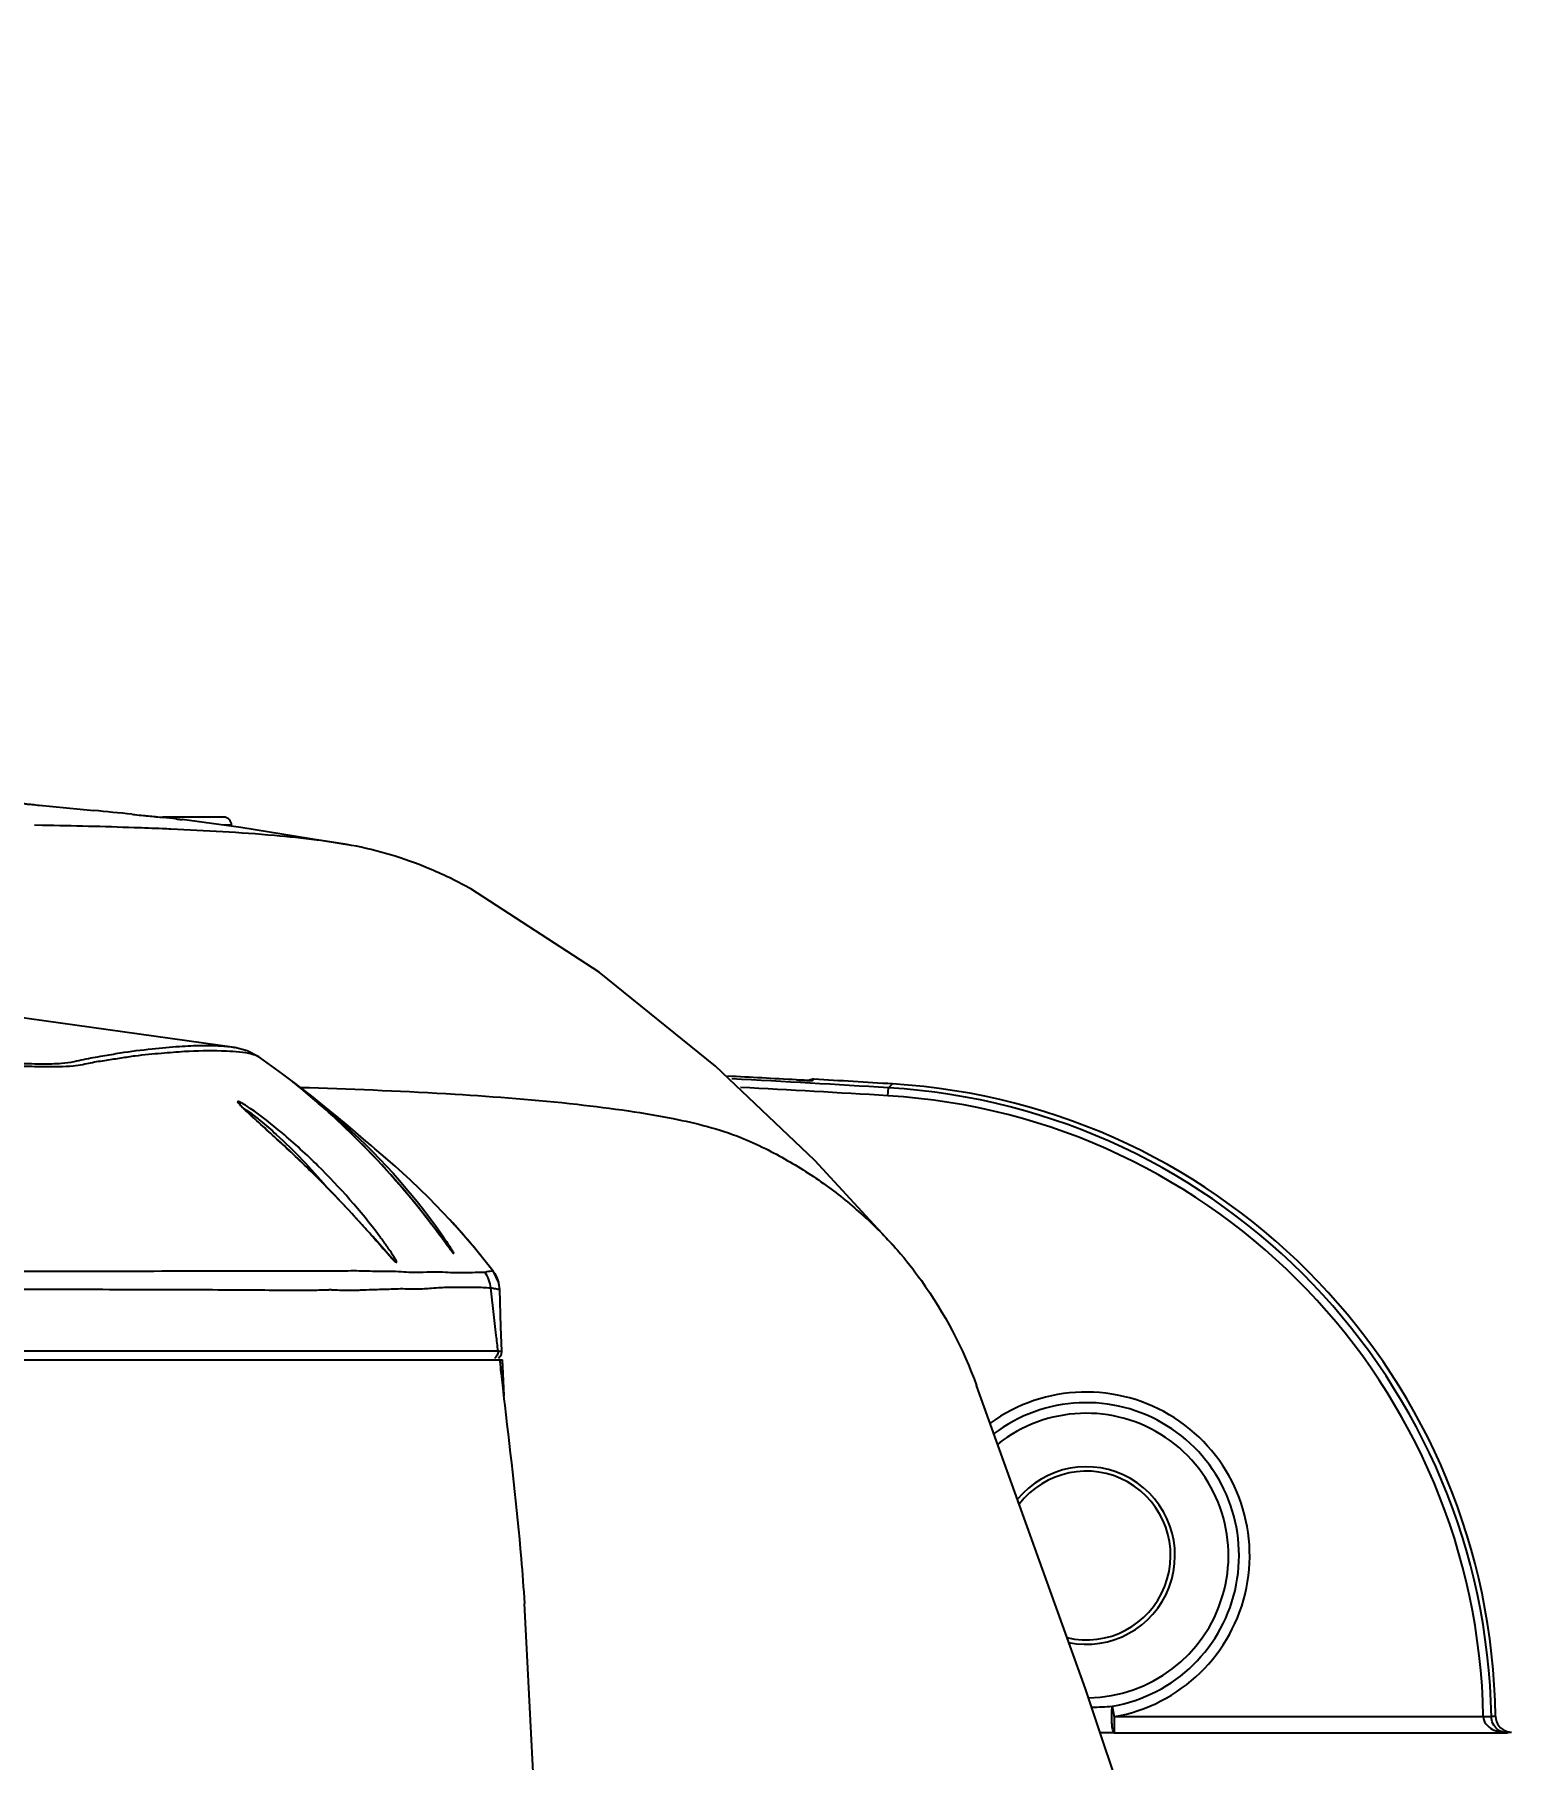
# Model space of a CAD drawing. Header units: millimetres. Extents: x 5828 to 6704, y 123 to 421.
# Drawn here: x 6422.78 to 6427.38, y 212.68 to 218.05 of the extents above; entities that cross this region are included whole.
import ezdxf

# ---------------------------------------------------------------- set-up
doc = ezdxf.new("R2010")
doc.units = ezdxf.units.MM
doc.layers.add('外形图', color=7, linetype='Continuous')
doc.layers.add('尺寸标注', color=7, linetype='Continuous')
doc.styles.add('微软雅黑', font='msyh.ttc', dxfattribs={"height": 1.5})
doc.dimstyles.new('尺寸标注_1_20比例', dxfattribs={"dimtxt": 1.5, "dimasz": 1.25, "dimexe": 0.5, "dimexo": 0.4, "dimgap": 0.5, "dimtad": 1, "dimdec": 1, "dimlfac": 20, "dimdsep": 46, "dimtxsty": '微软雅黑', "dimcen": 0.09, "dimadec": 0, "dimazin": 0, "dimtp": 0.01, "dimtm": 0.01, "dimtfac": 1, "dimtdec": 1, "dimtofl": 0, "dimtmove": 0, "dimatfit": 3, "dimfxl": 1, "dimtolj": 1, "dimarcsym": 0})

# ---------------------------------------------------------------- blocks, each defined once
blk = doc.blocks.new('*D1113')
at = {"layer": 'Defpoints', "color": 0}
for p in [(6420.6767, 219.4485), (6417.8017, 209.8115), (6420.6767, 208.845)]:
    blk.add_point(p, dxfattribs=at)
at = {"layer": '尺寸标注', "color": 0, "lineweight": -2}
for p, q in [((6417.8017, 210.2115), (6417.8017, 219.9485)), ((6420.6767, 209.245), (6420.6767, 219.9485)), ((6416.5517, 219.4485), (6410.0369, 219.4485)), ((6421.9267, 219.4485), (6423.1767, 219.4485))]:
    blk.add_line(p, q, dxfattribs=at)
at = {"layer": '尺寸标注', "color": 0}
for points in [[(6416.5517, 219.2402), (6416.5517, 219.6568), (6417.8017, 219.4485)], [(6421.9267, 219.6568), (6421.9267, 219.2402), (6420.6767, 219.4485)]]:
    blk.add_solid(points, dxfattribs=at)
at = {"layer": '尺寸标注', "color": 0, "insert": (6412.3647, 220.7116), "char_height": 1.5, "attachment_point": 5, "style": '微软雅黑'}
blk.add_mtext('\\A1;57.5', dxfattribs=at)
blk = doc.blocks.new('*D1114')
at = {"layer": 'Defpoints', "color": 0}
for p in [(6417.8017, 209.8115), (6417.8017, 208.5615), (6436.6014, 208.5615)]:
    blk.add_point(p, dxfattribs=at)
at = {"layer": '尺寸标注', "color": 0, "lineweight": -2}
for p, q in [((6436.6014, 211.0615), (6436.6014, 215.7247)), ((6418.2017, 209.8115), (6437.1014, 209.8115)), ((6418.2017, 208.5615), (6437.1014, 208.5615)), ((6436.6014, 207.3115), (6436.6014, 206.0615))]:
    blk.add_line(p, q, dxfattribs=at)
at = {"layer": '尺寸标注', "color": 0}
for points in [[(6436.3931, 211.0615), (6436.8098, 211.0615), (6436.6014, 209.8115)], [(6436.8098, 207.3115), (6436.3931, 207.3115), (6436.6014, 208.5615)]]:
    blk.add_solid(points, dxfattribs=at)
at = {"layer": '尺寸标注', "color": 0, "insert": (6435.3258, 214.1904), "char_height": 1.5, "attachment_point": 5, "rotation": 90, "style": '微软雅黑'}
blk.add_mtext('\\A1;25', dxfattribs=at)

msp = doc.modelspace()

# ---------------------------------------------------------------- linework, layer by layer
at = {"layer": '外形图', "color": 7, "linetype": 'Continuous'}
for p, q in [((6422.7901, 215.6487), (6422.9601, 215.6322)), ((6422.8002, 215.5858), (6422.7753, 215.5863)), ((6423.3642, 215.6115), (6423.1739, 215.6115)), ((6423.2358, 215.6039), (6423.2364, 215.604)), ((6423.3892, 215.5865), (6423.3664, 215.5865)), ((6423.3892, 215.5835), (6423.3892, 215.5865)), ((6424.135, 215.3877), (6424.0672, 215.4231)), ((6423.3987, 214.8943), (6422.2122, 215.0599)), ((6423.3987, 214.8944), (6423.399, 214.8943)), ((6423.4741, 214.865), (6423.4742, 214.865)), ((6423.5785, 214.7889), (6423.5485, 214.8114)), ((6423.6035, 214.7679), (6423.5828, 214.7848)), ((6423.6013, 214.7697), (6423.6046, 214.7697)), ((6423.6121, 214.7609), (6423.6035, 214.7679)), ((6423.6046, 214.7697), (6423.6319, 214.7689)), ((6425.1602, 214.7926), (6425.1492, 214.7931)), ((6425.1735, 214.7919), (6425.1602, 214.7926)), ((6425.1842, 214.7914), (6425.1735, 214.7919)), ((6425.1992, 214.7912), (6425.2031, 214.7949)), ((6425.434, 214.7436), (6425.4355, 214.7686)), ((6425.4486, 214.7805), (6425.4355, 214.7686)), ((6423.4217, 214.7092), (6423.4175, 214.7136)), ((6423.622, 214.7526), (6423.6121, 214.7609)), ((6423.6334, 214.743), (6423.622, 214.7526)), ((6423.6462, 214.7321), (6423.6334, 214.743)), ((6423.6605, 214.7197), (6423.6462, 214.7321)), ((6423.8003, 214.6087), (6423.7671, 214.6372)), ((6423.8289, 214.3049), (6423.8015, 214.3357)), ((6424.0839, 214.341), (6424.069, 214.3573)), ((6424.146, 214.2699), (6424.0782, 214.3475)), ((6423.8704, 214.2577), (6423.8289, 214.3049)), ((6424.041, 214.305), (6424.0249, 214.3267)), ((6424.069, 214.2672), (6424.041, 214.305)), ((6424.2042, 214.1975), (6424.146, 214.2699)), ((6424.2241, 214.1402), (6424.2246, 214.1398)), ((6424.2286, 214.0242), (6424.2246, 214.1398)), ((6424.2246, 214.1398), (6424.2246, 214.1398)), ((6424.2316, 213.9477), (6424.2286, 214.0242)), ((6417.5623, 213.9215), (6424.233, 213.9215)), ((6424.2196, 213.9483), (6417.5645, 213.9481)), ((6424.2209, 213.926), (6424.23, 213.9379)), ((6424.2287, 213.9478), (6424.2315, 213.9477)), ((6424.2287, 213.9478), (6424.2317, 213.9476)), ((6424.23, 213.9379), (6424.2315, 213.9477)), ((6424.2352, 213.8788), (6424.2333, 213.9215)), ((6424.2297, 213.8784), (6424.2376, 213.8117)), ((6424.232, 213.8594), (6424.2297, 213.8784)), ((6424.235, 213.8332), (6424.232, 213.8594)), ((6424.2387, 213.8086), (6424.2352, 213.8788)), ((6424.2389, 213.7997), (6424.235, 213.8332)), ((6424.2413, 213.7791), (6424.2389, 213.7997)), ((6424.3563, 212.1069), (6424.3015, 213.1622)), ((6426.1329, 212.8422), (6426.1386, 212.8096)), ((6426.1386, 212.8096), (6426.1386, 212.7596)), ((6427.2887, 212.8096), (6426.1386, 212.8096)), ((6426.1386, 212.7596), (6426.0954, 212.7596)), ((6426.1386, 212.7596), (6427.3624, 212.7596)), ((6427.3748, 212.7615), (6427.3765, 212.7615))]:
    msp.add_line(p, q, dxfattribs=at)
for points in [[(6423.7628, 215.5235), (6423.4186, 215.5795), (6423.2358, 215.6039)], [(6425.4636, 214.2624), (6425.2062, 214.5417), (6424.8971, 214.8363), (6424.5346, 215.1287), (6424.1351, 215.3878)], [(6423.4742, 214.8651), (6423.4375, 214.884), (6423.399, 214.8943)], [(6423.5485, 214.8114), (6423.5146, 214.8362), (6423.4742, 214.865)], [(6423.6381, 214.7429), (6423.6085, 214.766), (6423.5785, 214.7889)], [(6425.1955, 214.7911), (6425.1959, 214.7911), (6425.1958, 214.7911), (6425.1943, 214.7911), (6425.1917, 214.7912), (6425.1884, 214.7913), (6425.1842, 214.7914)], [(6423.5137, 214.6243), (6423.4544, 214.6782), (6423.4437, 214.688), (6423.4347, 214.6965), (6423.4273, 214.7035), (6423.4217, 214.7092)], [(6423.7671, 214.6372), (6423.7464, 214.6547), (6423.7226, 214.6746), (6423.6957, 214.6968), (6423.6672, 214.7198), (6423.6381, 214.7429)], [(6424.0249, 214.3267), (6424.0152, 214.3394), (6424.0041, 214.3539), (6423.9918, 214.3696), (6423.9786, 214.3864), (6423.9641, 214.4045), (6423.9475, 214.4248), (6423.9279, 214.4482), (6423.906, 214.4737), (6423.8837, 214.4991), (6423.8634, 214.5215), (6423.8446, 214.5419), (6423.8267, 214.5608), (6423.8103, 214.5778), (6423.7952, 214.5932), (6423.7809, 214.6076), (6423.7673, 214.6209), (6423.7547, 214.6333), (6423.7429, 214.6446), (6423.7319, 214.655), (6423.7216, 214.6646), (6423.7119, 214.6736), (6423.7025, 214.6822), (6423.6935, 214.6905), (6423.6847, 214.6983), (6423.6763, 214.7058), (6423.6605, 214.7197)], [(6423.8015, 214.3357), (6423.7859, 214.3529), (6423.769, 214.3714), (6423.7507, 214.3913), (6423.7308, 214.4124), (6423.7094, 214.4349), (6423.6848, 214.4601), (6423.6562, 214.4889), (6423.6269, 214.5178), (6423.6003, 214.5435), (6423.5762, 214.5664), (6423.5537, 214.5875), (6423.5328, 214.6068), (6423.5137, 214.6243)], [(6423.8351, 214.5787), (6423.8239, 214.5883), (6423.8003, 214.6087)], [(6424.069, 214.3573), (6424.0036, 214.4252), (6423.9462, 214.4806), (6423.8987, 214.5239), (6423.8617, 214.5561), (6423.8351, 214.5787)], [(6423.8963, 214.2298), (6423.8962, 214.23), (6423.894, 214.232), (6423.89, 214.2361), (6423.8846, 214.2418), (6423.8781, 214.2491), (6423.8704, 214.2577)], [(6424.0773, 214.2564), (6424.0774, 214.2563), (6424.077, 214.2568), (6424.0752, 214.259), (6424.0725, 214.2625), (6424.069, 214.2672)], [(6424.2246, 214.14), (6424.2217, 214.1608), (6424.2038, 214.1981)], [(6426.7882, 210.3557), (6426.7336, 210.5869), (6426.6498, 210.9319), (6426.5198, 211.4215), (6426.3228, 212.0795), (6426.0496, 212.8965), (6425.7104, 213.8407)]]:
    msp.add_lwpolyline(points, dxfattribs=at)
for centre, radius, start, end in [((6419.0341, 175.385), 40.4382, 84.25986, 84.42855), ((6422.7013, 203.9988), 11.5861, 87.53116, 87.66134), ((6422.0324, 204.7795), 10.8911, 83.7605, 83.97372), ((6423.3642, 215.5865), 0.025, 0, 90), ((6421.8017, 154.8914), 59.9952, 86.801519, 87.007354), ((6421.8017, 154.8914), 59.9873, 86.527142, 86.993899), ((6421.8017, 154.8914), 59.9623, 86.527209, 86.966586), ((6425.3146, 217.7571), 2.9686, 266.805, 267.1742), ((6425.2582, 216.6182), 1.8283, 267.1798, 267.6318), ((6425.2262, 215.8599), 1.0693, 267.6674, 267.8347), ((6425.1985, 215.0029), 0.2118, 268.6781, 269.0782), ((6425.1971, 214.9188), 0.1277, 269.0723, 269.6438), ((6425.1978, 214.7661), 0.0251, 86.7413, 95.0124), ((6421.8017, 154.8914), 60, 86.515409, 86.750135), ((6425.3145, 212.7727), 1.9996, 1.0427, 86.5299), ((6425.3271, 212.7846), 1.9996, 0.7525, 86.5198), ((6423.6595, 214.946), 0.3359, 224.4444, 225.5372), ((6425.3145, 212.7727), 1.9746, 1.0728, 86.5321), ((6425.6243, 217.0529), 3.2169, 227.4563, 227.6112), ((6422.421, 212.8321), 2.2456, 40.6748, 42.2198), ((6422.6646, 213.4226), 1.4787, 36.2963, 36.7431), ((6422.9079, 213.5272), 1.3804, 33.9388, 34.6041), ((6422.4094, 212.8222), 2.2609, 37.4721, 40.673), ((6424.1582, 214.4868), 0.3673, 222.9885, 223.428), ((6423.5754, 224.4415), 10.3031, 269.91152, 270.02887), ((6423.5734, 227.1719), 13.0335, 270.03137, 270.21764), ((6423.696, 210.0909), 4.0479, 89.9335, 90.0556), ((6424.1238, 214.137), 0.1004, 1.7989, 15.7102), ((6421.9342, 213.6034), 2.312, 6.83, 7.1914), ((6426.0517, 213.3115), 0.5093, 279.8203, 126.0132), ((6426.0517, 213.3115), 0.4762, 279.8203, 127.2748), ((6426.0517, 213.3115), 0.4432, 270.9035, 128.6528), ((6426.0517, 213.3115), 0.2765, 258.3782, 140.9535), ((6426.0517, 213.3115), 0.2629, 256.6397, 142.6363), ((6426.051, 213.8673), 1.0283, 270.9858, 274.5697), ((6427.3765, 212.8115), 0.05, 180.7403, 254.3768), ((6427.3766, 212.8119), 0.0504, 254.4078, 269.9202)]:
    msp.add_arc(centre, radius, start, end, dxfattribs=at)
for points, knots in [([(6422.7364, 215.6546), (6422.7364, 215.6543), (6422.7382, 215.6545), (6422.7402, 215.6537), (6422.7449, 215.6535), (6422.7507, 215.6527), (6422.7584, 215.6519), (6422.7717, 215.6506), (6422.7825, 215.6495), (6422.7901, 215.6487)], [0, 0, 0, 0, 0.016698, 0.065497, 0.146088, 0.258033, 0.400518, 0.572518, 1, 1, 1, 1]), ([(6423.1741, 215.5752), (6423.1448, 215.5764), (6423.0202, 215.5811), (6422.8955, 215.5841), (6422.8002, 215.5858)], [0, 0, 0, 0, 0.235011, 1, 1, 1, 1]), ([(6423.0786, 215.6204), (6423.0817, 215.6201), (6423.0937, 215.6189), (6423.1057, 215.6177), (6423.1146, 215.6168)], [0, 0, 0, 0, 0.257162, 1, 1, 1, 1]), ([(6423.1146, 215.6168), (6423.1174, 215.6165), (6423.1283, 215.6154), (6423.1392, 215.6142), (6423.1473, 215.6134)], [0, 0, 0, 0, 0.260454, 1, 1, 1, 1]), ([(6423.1473, 215.6134), (6423.1498, 215.6131), (6423.1593, 215.6122), (6423.1688, 215.6112), (6423.1758, 215.6104)], [0, 0, 0, 0, 0.264544, 1, 1, 1, 1]), ([(6423.7626, 215.5236), (6423.7268, 215.5302), (6423.6469, 215.5418), (6423.4596, 215.5611), (6423.3079, 215.5695), (6423.2004, 215.5741)], [0, 0, 0, 0, 0.193603, 0.428394, 1, 1, 1, 1]), ([(6423.2161, 215.6061), (6423.2178, 215.6059), (6423.2232, 215.6053), (6423.2286, 215.6047), (6423.2323, 215.6043)], [0, 0, 0, 0, 0.319338, 1, 1, 1, 1]), ([(6423.2323, 215.6043), (6423.2327, 215.6042), (6423.2339, 215.6041), (6423.235, 215.604), (6423.2358, 215.604)], [0, 0, 0, 0, 0.331999, 1, 1, 1, 1]), ([(6424.0672, 215.4231), (6424.0459, 215.4333), (6423.9481, 215.477), (6423.8447, 215.5085), (6423.7626, 215.5236)], [0, 0, 0, 0, 0.22103, 1, 1, 1, 1]), ([(6422.1676, 214.8686), (6422.2535, 214.8632), (6422.4095, 214.8532), (6422.5941, 214.8421), (6422.717, 214.8367), (6422.789, 214.8347), (6422.8471, 214.8346), (6422.8914, 214.8362), (6422.9242, 214.8407), (6422.9584, 214.8487), (6422.9985, 214.8543), (6423.0448, 214.8617), (6423.1019, 214.8705), (6423.1677, 214.8764), (6423.2572, 214.8839), (6423.3197, 214.8851), (6423.3582, 214.884)], [0, 0, 0, 0, 0.215976, 0.392528, 0.464434, 0.524841, 0.573427, 0.610204, 0.636054, 0.656549, 0.69841, 0.737575, 0.774299, 0.843345, 0.903327, 1, 1, 1, 1]), ([(6422.1678, 214.8772), (6422.2717, 214.8705), (6422.4179, 214.8605), (6422.5997, 214.8498), (6422.7058, 214.8448), (6422.7902, 214.843), (6422.8524, 214.8435), (6422.896, 214.8493), (6422.9382, 214.8597), (6422.9861, 214.8672), (6423.0571, 214.8802), (6423.1368, 214.8897), (6423.222, 214.8978), (6423.2928, 214.9008), (6423.3502, 214.9002), (6423.384, 214.8971), (6423.3987, 214.8944)], [0, 0, 0, 0, 0.252609, 0.355769, 0.441867, 0.5104, 0.560574, 0.59255, 0.617019, 0.665901, 0.710197, 0.792013, 0.860588, 0.91789, 0.963781, 1, 1, 1, 1]), ([(6423.3582, 214.884), (6423.3632, 214.8839), (6423.3817, 214.8833), (6423.4002, 214.882), (6423.4136, 214.8806)], [0, 0, 0, 0, 0.273648, 1, 1, 1, 1]), ([(6423.4136, 214.8806), (6423.4262, 214.8792), (6423.4469, 214.8762), (6423.4674, 214.8697), (6423.4741, 214.865)], [0, 0, 0, 0, 0.608339, 1, 1, 1, 1]), ([(6423.5806, 214.7866), (6423.5802, 214.7874), (6423.5857, 214.7823), (6423.5892, 214.7805), (6423.6005, 214.7712), (6423.6078, 214.7657), (6423.6123, 214.7622)], [0, 0, 0, 0, 0.06417, 0.259973, 0.576603, 1, 1, 1, 1]), ([(6423.5907, 214.7784), (6423.5882, 214.7804), (6423.5854, 214.7836), (6423.581, 214.7856), (6423.5806, 214.7866)], [0, 0, 0, 0, 0.738233, 1, 1, 1, 1]), ([(6424.0352, 214.3128), (6423.9668, 214.4046), (6423.8282, 214.5695), (6423.6692, 214.7146), (6423.5914, 214.7777)], [0, 0, 0, 0, 0.533378, 1, 1, 1, 1]), ([(6423.6123, 214.7622), (6423.6484, 214.7337), (6423.8084, 214.6001), (6423.9518, 214.4449), (6424.0441, 214.3111)], [0, 0, 0, 0, 0.220567, 1, 1, 1, 1]), ([(6423.6319, 214.7689), (6423.7831, 214.7642), (6424.0614, 214.7526), (6424.3928, 214.7271), (6424.6192, 214.6984), (6424.7906, 214.6698), (6424.9352, 214.6337), (6425.0506, 214.5808), (6425.1202, 214.5431), (6425.1863, 214.5036), (6425.2691, 214.4455), (6425.3643, 214.3675), (6425.4326, 214.298), (6425.4636, 214.2624)], [0, 0, 0, 0, 0.231193, 0.425523, 0.507801, 0.57977, 0.691225, 0.73391, 0.773368, 0.812166, 0.851547, 0.927789, 1, 1, 1, 1]), ([(6425.1858, 214.7914), (6425.1865, 214.7913), (6425.1891, 214.7912), (6425.1917, 214.7912), (6425.1936, 214.7911)], [0, 0, 0, 0, 0.285745, 1, 1, 1, 1]), ([(6425.1963, 214.7911), (6425.1967, 214.7911), (6425.1977, 214.7911), (6425.1987, 214.791), (6425.1992, 214.7912)], [0, 0, 0, 0, 0.40242, 1, 1, 1, 1]), ([(6423.4474, 214.7041), (6423.4381, 214.7105), (6423.4338, 214.7143), (6423.4075, 214.7279), (6423.4086, 214.7246)], [0, 0, 0, 0, 0.764781, 1, 1, 1, 1]), ([(6423.4197, 214.7108), (6423.4169, 214.7137), (6423.4133, 214.718), (6423.4088, 214.7228), (6423.4087, 214.7247)], [0, 0, 0, 0, 0.675469, 1, 1, 1, 1]), ([(6423.4492, 214.6828), (6423.4468, 214.685), (6423.4384, 214.6927), (6423.4301, 214.7005), (6423.4242, 214.7063)], [0, 0, 0, 0, 0.282198, 1, 1, 1, 1]), ([(6423.4266, 214.7043), (6423.4341, 214.7001), (6423.4519, 214.6874), (6423.4691, 214.6739), (6423.4793, 214.6656)], [0, 0, 0, 0, 0.393901, 1, 1, 1, 1]), ([(6423.8495, 214.3072), (6423.7917, 214.3847), (6423.6937, 214.4957), (6423.5544, 214.6234), (6423.4819, 214.6807), (6423.4474, 214.7041)], [0, 0, 0, 0, 0.511714, 0.779625, 1, 1, 1, 1]), ([(6423.6645, 214.4806), (6423.6283, 214.5169), (6423.5594, 214.5832), (6423.4883, 214.6471), (6423.4556, 214.6769)], [0, 0, 0, 0, 0.536891, 1, 1, 1, 1]), ([(6423.4793, 214.6656), (6423.4961, 214.6519), (6423.5693, 214.5882), (6423.6364, 214.5176), (6423.6851, 214.4602)], [0, 0, 0, 0, 0.223055, 1, 1, 1, 1]), ([(6423.8338, 214.2992), (6423.8212, 214.3135), (6423.7663, 214.3754), (6423.7094, 214.4355), (6423.6645, 214.4806)], [0, 0, 0, 0, 0.230792, 1, 1, 1, 1]), ([(6423.8567, 214.2731), (6423.8549, 214.2752), (6423.8473, 214.2839), (6423.8396, 214.2926), (6423.8338, 214.2992)], [0, 0, 0, 0, 0.239405, 1, 1, 1, 1]), ([(6423.8831, 214.2601), (6423.8811, 214.2631), (6423.8724, 214.2758), (6423.8634, 214.2884), (6423.8564, 214.2979)], [0, 0, 0, 0, 0.228909, 1, 1, 1, 1]), ([(6424.077, 214.2567), (6424.0746, 214.2597), (6424.0606, 214.2783), (6424.0469, 214.2972), (6424.0352, 214.3128)], [0, 0, 0, 0, 0.165254, 1, 1, 1, 1]), ([(6424.0531, 214.2979), (6424.0569, 214.2922), (6424.0637, 214.2818), (6424.0727, 214.2681), (6424.0777, 214.2586), (6424.0812, 214.2539), (6424.0813, 214.2522)], [0, 0, 0, 0, 0.384456, 0.694994, 0.907263, 1, 1, 1, 1]), ([(6423.8895, 214.2364), (6423.8871, 214.2388), (6423.8761, 214.251), (6423.8653, 214.2633), (6423.8567, 214.2731)], [0, 0, 0, 0, 0.206665, 1, 1, 1, 1]), ([(6423.9039, 214.2242), (6423.9029, 214.2285), (6423.8957, 214.2407), (6423.8883, 214.2523), (6423.8831, 214.2601)], [0, 0, 0, 0, 0.319461, 1, 1, 1, 1]), ([(6423.904, 214.2243), (6423.9039, 214.2231), (6423.8955, 214.2287), (6423.8943, 214.2312), (6423.8914, 214.2343)], [0, 0, 0, 0, 0.215792, 1, 1, 1, 1]), ([(6424.0813, 214.2522), (6424.0812, 214.2518), (6424.0784, 214.2547), (6424.078, 214.2554), (6424.077, 214.2567)], [0, 0, 0, 0, 0.217097, 1, 1, 1, 1]), ([(6425.4636, 214.2624), (6425.4899, 214.2321), (6425.591, 214.1036), (6425.668, 213.9564), (6425.7104, 213.8407)], [0, 0, 0, 0, 0.245581, 1, 1, 1, 1]), ([(6423.845, 214.1962), (6423.8229, 214.1965), (6423.7889, 214.1983), (6423.735, 214.1974), (6423.6234, 214.1968), (6423.3917, 214.1973), (6423.0032, 214.1964), (6422.4831, 214.1956), (6421.6169, 214.1949), (6420.9275, 214.1936), (6420.4494, 214.1942)], [0, 0, 0, 0, 0.019519, 0.030072, 0.047612, 0.118115, 0.234771, 0.390866, 0.577641, 1, 1, 1, 1]), ([(6424.1794, 214.1936), (6424.1582, 214.1923), (6424.1276, 214.1929), (6424.0864, 214.1914), (6424.0542, 214.1937), (6424.0169, 214.1952), (6423.9813, 214.1927), (6423.9474, 214.1929), (6423.9166, 214.1954), (6423.8819, 214.1965), (6423.8577, 214.196), (6423.845, 214.1962)], [0, 0, 0, 0, 0.189819, 0.274681, 0.369552, 0.47906, 0.60893, 0.688819, 0.782941, 0.885691, 1, 1, 1, 1]), ([(6424.2037, 214.1977), (6424.2022, 214.1976), (6424.194, 214.1969), (6424.186, 214.1951), (6424.1794, 214.1936)], [0, 0, 0, 0, 0.17544, 1, 1, 1, 1]), ([(6424.2041, 214.1975), (6424.2041, 214.1976), (6424.2039, 214.1976), (6424.2038, 214.1977), (6424.2037, 214.1977)], [0, 0, 0, 0, 0.398073, 1, 1, 1, 1]), ([(6420.5265, 214.1447), (6420.844, 214.1444), (6421.3126, 214.1436), (6421.9221, 214.1435), (6422.3418, 214.1424), (6422.7216, 214.1411), (6423.0524, 214.1406), (6423.3262, 214.1401), (6423.4888, 214.1385), (6423.5595, 214.1384)], [0, 0, 0, 0, 0.314065, 0.463447, 0.602927, 0.729197, 0.839158, 0.930133, 1, 1, 1, 1]), ([(6423.6229, 214.1385), (6423.6294, 214.1385), (6423.6524, 214.1386), (6423.6755, 214.1387), (6423.6921, 214.1387)], [0, 0, 0, 0, 0.279024, 1, 1, 1, 1]), ([(6423.7007, 214.1387), (6423.709, 214.1387), (6423.7344, 214.1386), (6423.7598, 214.1381), (6423.7769, 214.1383)], [0, 0, 0, 0, 0.325778, 1, 1, 1, 1]), ([(6423.7769, 214.1383), (6423.7814, 214.1384), (6423.798, 214.1388), (6423.8145, 214.1399), (6423.8265, 214.1403)], [0, 0, 0, 0, 0.272311, 1, 1, 1, 1]), ([(6423.8265, 214.1403), (6423.8371, 214.1406), (6423.8511, 214.1407), (6423.8652, 214.1409), (6423.8685, 214.141)], [0, 0, 0, 0, 0.758555, 1, 1, 1, 1]), ([(6423.8685, 214.141), (6423.872, 214.1411), (6423.8851, 214.1416), (6423.8982, 214.1425), (6423.9079, 214.1427)], [0, 0, 0, 0, 0.263196, 1, 1, 1, 1]), ([(6423.9079, 214.1427), (6423.9276, 214.1432), (6423.9625, 214.1408), (6424.0067, 214.1439), (6424.0394, 214.147), (6424.0713, 214.1472), (6424.1074, 214.1466), (6424.1512, 214.1483), (6424.1807, 214.1462), (6424.1966, 214.1456)], [0, 0, 0, 0, 0.204668, 0.362186, 0.459234, 0.545659, 0.693747, 0.834037, 1, 1, 1, 1]), ([(6424.2196, 213.9488), (6424.2177, 213.9649), (6424.21, 214.0305), (6424.2021, 214.0961), (6424.1966, 214.1456)], [0, 0, 0, 0, 0.245267, 1, 1, 1, 1]), ([(6424.1966, 214.1456), (6424.2016, 214.1448), (6424.2091, 214.1434), (6424.2182, 214.1415), (6424.2226, 214.141), (6424.2241, 214.1402)], [0, 0, 0, 0, 0.537225, 0.811577, 1, 1, 1, 1]), ([(6424.2246, 213.9215), (6424.2254, 213.9142), (6424.2265, 213.9047), (6424.2277, 213.8952), (6424.228, 213.8929)], [0, 0, 0, 0, 0.760765, 1, 1, 1, 1]), ([(6424.3025, 213.1623), (6424.2997, 213.209), (6424.2843, 213.4151), (6424.2599, 213.6204), (6424.2413, 213.7791)], [0, 0, 0, 0, 0.226868, 1, 1, 1, 1]), ([(6426.1386, 212.7596), (6426.1375, 212.7597), (6426.1356, 212.7632), (6426.1342, 212.769), (6426.1327, 212.7783), (6426.1313, 212.794), (6426.1309, 212.8156), (6426.1318, 212.8334), (6426.1329, 212.8422)], [0, 0, 0, 0, 0.036842, 0.116271, 0.231178, 0.364121, 0.682225, 1, 1, 1, 1]), ([(6427.2887, 212.8096), (6427.289, 212.8051), (6427.2906, 212.7961), (6427.3, 212.7815), (6427.3168, 212.7691), (6427.3392, 212.7613), (6427.3547, 212.7597), (6427.3624, 212.7596)], [0, 0, 0, 0, 0.140908, 0.274872, 0.524716, 0.76424, 1, 1, 1, 1]), ([(6427.3137, 212.8091), (6427.3136, 212.8092), (6427.3128, 212.8091), (6427.3114, 212.8093), (6427.3091, 212.8093), (6427.3046, 212.8095), (6427.2977, 212.8096), (6427.2918, 212.8096), (6427.2887, 212.8096)], [0, 0, 0, 0, 0.022954, 0.08209, 0.17543, 0.299812, 0.622348, 1, 1, 1, 1]), ([(6427.3624, 212.7596), (6427.3517, 212.7597), (6427.3261, 212.7688), (6427.314, 212.7949), (6427.3137, 212.8091)], [0, 0, 0, 0, 0.430866, 1, 1, 1, 1])]:
    msp.add_open_spline(points, degree=3, knots=knots, dxfattribs=at)
for points in [[(6425.2031, 214.7949), (6425.1987, 214.7952), (6425.194, 214.7941), (6425.19, 214.792)], [(6423.4087, 214.7247), (6423.4124, 214.7219), (6423.4153, 214.7179), (6423.4169, 214.7135)], [(6424.1966, 214.1456), (6424.1951, 214.1625), (6424.189, 214.1796), (6424.1794, 214.1936)], [(6424.2037, 214.1977), (6424.2113, 214.1878), (6424.2171, 214.1762), (6424.2204, 214.1642)], [(6424.2196, 213.9483), (6424.2202, 213.9397), (6424.2152, 213.9298), (6424.2079, 213.9252)], [(6424.2196, 213.9488), (6424.2206, 213.9489), (6424.2216, 213.9487), (6424.2225, 213.9486)], [(6424.2225, 213.9486), (6424.2246, 213.9483), (6424.2266, 213.9479), (6424.2287, 213.9478)], [(6427.3265, 212.8108), (6427.3222, 212.8107), (6427.3179, 212.8101), (6427.3137, 212.8091)], [(6427.3624, 212.7596), (6427.3664, 212.7607), (6427.3706, 212.7613), (6427.3748, 212.7615)]]:
    msp.add_open_spline(points, degree=3, dxfattribs=at)

# ---------------------------------------------------------------- dimensions: what is measured, and where the dimension line sits
at = {"layer": '尺寸标注'}
dim = msp.add_linear_dim(base=(6420.6767, 219.4485), p1=(6417.8017, 209.8115), p2=(6420.6767, 208.845), dimstyle='尺寸标注_1_20比例', dxfattribs=at)
dim.commit()
dim.dimension.update_dxf_attribs({"geometry": '*D1113', "text_midpoint": (6412.3647, 219.4485), "dimtype": 160})
dim = msp.add_linear_dim(base=(6436.6014, 208.5615), p1=(6417.8017, 209.8115), p2=(6417.8017, 208.5615), angle=90, dimstyle='尺寸标注_1_20比例', dxfattribs=at)
dim.commit()
dim.dimension.update_dxf_attribs({"geometry": '*D1114', "text_midpoint": (6436.6014, 214.1904), "dimtype": 160})

doc.saveas('drawing.dxf')
